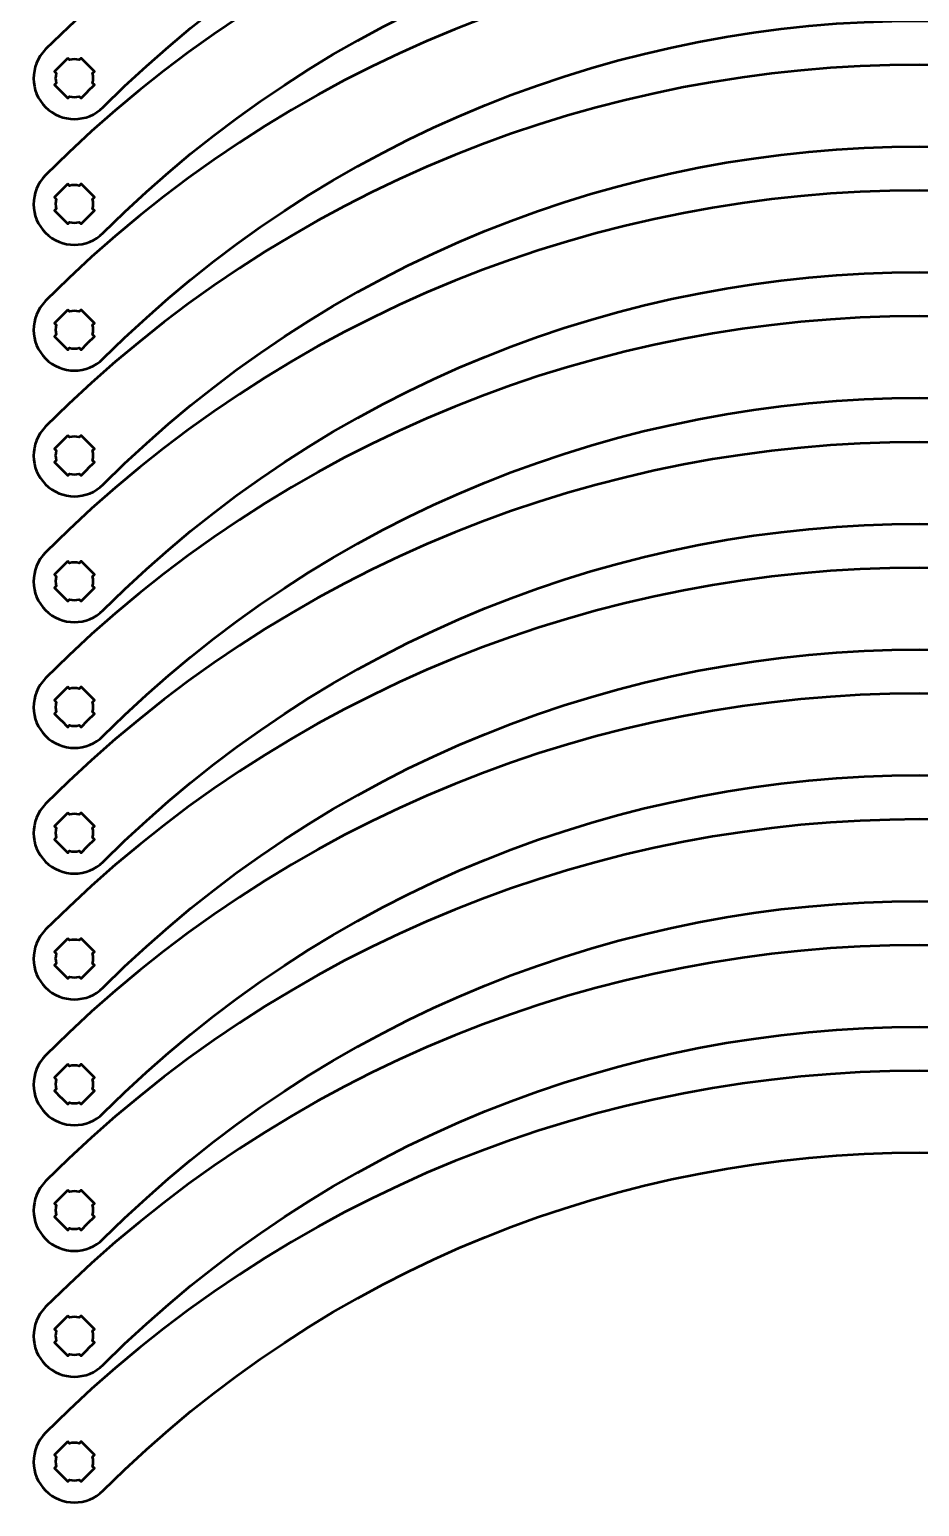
# Model space of a CAD drawing. Header units: centimetres. Extents: x -215 to 208, y -170 to 139.
# Drawn here: x -34.15 to -20, y 47.94 to 71.42 of the extents above; entities that cross this region are included whole.
import ezdxf

# ---------------------------------------------------------------- set-up
doc = ezdxf.new("R2010")
doc.units = ezdxf.units.CM
doc.header["$MEASUREMENT"] = 0
doc.layers.add('Layer 1', color=7, linetype='Continuous')

msp = doc.modelspace()

# ---------------------------------------------------------------- linework, layer by layer
at = {"layer": 'Layer 1', "color": 250, "lineweight": 53}
for points, knots in [([(-32.97543, 70.19039), (-33.22917, 69.93667), (-33.64082, 69.93667), (-33.89461, 70.19046), (-33.89461, 70.19046), (-34.14435, 70.4402), (-34.14833, 70.84278), (-33.89453, 71.10962), (-33.89453, 71.10962), (-26.22218, 78.78213), (-13.77787, 78.78213), (-6.10538, 71.10963), (-6.10538, 71.10963), (-5.85166, 70.85589), (-5.85166, 70.44424), (-6.10545, 70.19045), (-6.10545, 70.19045), (-6.35519, 69.94071), (-6.75778, 69.93672), (-7.02462, 70.19054), (-7.02462, 70.19054), (-14.18951, 77.35529), (-25.81054, 77.35529), (-32.97543, 70.19039)], [0, 0, 0, 0, 0.16666667, 0.16666667, 0.16666667, 0.16666667, 0.33333333, 0.33333333, 0.33333333, 0.33333333, 0.5, 0.5, 0.5, 0.5, 0.66666667, 0.66666667, 0.66666667, 0.66666667, 0.83333333, 0.83333333, 0.83333333, 0.83333333, 1, 1, 1, 1]), ([(-32.97543, 68.19039), (-33.22917, 67.93667), (-33.64082, 67.93667), (-33.89461, 68.19046), (-33.89461, 68.19046), (-34.14435, 68.4402), (-34.14833, 68.84278), (-33.89453, 69.10962), (-33.89453, 69.10962), (-26.22218, 76.78213), (-13.77787, 76.78213), (-6.10538, 69.10963), (-6.10538, 69.10963), (-5.85166, 68.85589), (-5.85166, 68.44424), (-6.10545, 68.19045), (-6.10545, 68.19045), (-6.35519, 67.94071), (-6.75778, 67.93672), (-7.02462, 68.19054), (-7.02462, 68.19054), (-14.18951, 75.35529), (-25.81054, 75.35529), (-32.97543, 68.19039)], [0, 0, 0, 0, 0.16666667, 0.16666667, 0.16666667, 0.16666667, 0.33333333, 0.33333333, 0.33333333, 0.33333333, 0.5, 0.5, 0.5, 0.5, 0.66666667, 0.66666667, 0.66666667, 0.66666667, 0.83333333, 0.83333333, 0.83333333, 0.83333333, 1, 1, 1, 1]), ([(-32.97543, 66.19039), (-33.22917, 65.93667), (-33.64082, 65.93667), (-33.89461, 66.19046), (-33.89461, 66.19046), (-34.14435, 66.4402), (-34.14833, 66.84278), (-33.89453, 67.10962), (-33.89453, 67.10962), (-26.22218, 74.78213), (-13.77787, 74.78213), (-6.10538, 67.10963), (-6.10538, 67.10963), (-5.85166, 66.85589), (-5.85166, 66.44424), (-6.10545, 66.19045), (-6.10545, 66.19045), (-6.35519, 65.94071), (-6.75778, 65.93672), (-7.02462, 66.19054), (-7.02462, 66.19054), (-14.18951, 73.35529), (-25.81054, 73.35529), (-32.97543, 66.19039)], [0, 0, 0, 0, 0.16666667, 0.16666667, 0.16666667, 0.16666667, 0.33333333, 0.33333333, 0.33333333, 0.33333333, 0.5, 0.5, 0.5, 0.5, 0.66666667, 0.66666667, 0.66666667, 0.66666667, 0.83333333, 0.83333333, 0.83333333, 0.83333333, 1, 1, 1, 1]), ([(-32.97543, 64.19039), (-33.22917, 63.93667), (-33.64082, 63.93667), (-33.89461, 64.19046), (-33.89461, 64.19046), (-34.14435, 64.4402), (-34.14833, 64.84278), (-33.89453, 65.10962), (-33.89453, 65.10962), (-26.22218, 72.78213), (-13.77787, 72.78213), (-6.10538, 65.10963), (-6.10538, 65.10963), (-5.85166, 64.85589), (-5.85166, 64.44424), (-6.10545, 64.19045), (-6.10545, 64.19045), (-6.35519, 63.94071), (-6.75778, 63.93672), (-7.02462, 64.19054), (-7.02462, 64.19054), (-14.18951, 71.35529), (-25.81054, 71.35529), (-32.97543, 64.19039)], [0, 0, 0, 0, 0.16666667, 0.16666667, 0.16666667, 0.16666667, 0.33333333, 0.33333333, 0.33333333, 0.33333333, 0.5, 0.5, 0.5, 0.5, 0.66666667, 0.66666667, 0.66666667, 0.66666667, 0.83333333, 0.83333333, 0.83333333, 0.83333333, 1, 1, 1, 1]), ([(-33.54111, 70.96827), (-33.54111, 70.96827), (-33.51269, 70.93984), (-33.51269, 70.93984), (-33.51269, 70.93984), (-33.46188, 70.95341), (-33.40822, 70.95339), (-33.35742, 70.93983), (-33.35742, 70.93983), (-33.35742, 70.93983), (-33.32898, 70.96827), (-33.32898, 70.96827), (-33.32898, 70.96827), (-33.32898, 70.96827), (-33.11685, 70.75613), (-33.11685, 70.75613), (-33.11685, 70.75613), (-33.11685, 70.75613), (-33.14527, 70.72772), (-33.14527, 70.72772), (-33.14527, 70.72772), (-33.13169, 70.6769), (-33.13166, 70.62321), (-33.14522, 70.57237), (-33.14522, 70.57237), (-33.14522, 70.57237), (-33.11685, 70.544), (-33.11685, 70.544), (-33.11685, 70.544), (-33.11685, 70.544), (-33.21968, 70.44117), (-33.21968, 70.44117), (-33.21968, 70.44117), (-33.21968, 70.44117), (-33.22292, 70.43784), (-33.22292, 70.43784), (-33.22292, 70.43784), (-33.22292, 70.43784), (-33.22625, 70.43461), (-33.22625, 70.43461), (-33.22625, 70.43461), (-33.22625, 70.43461), (-33.32898, 70.33187), (-33.32898, 70.33187), (-33.32898, 70.33187), (-33.32898, 70.33187), (-33.35731, 70.3602), (-33.35731, 70.3602), (-33.35731, 70.3602), (-33.40817, 70.34661), (-33.46192, 70.34661), (-33.51279, 70.3602), (-33.51279, 70.3602), (-33.51279, 70.3602), (-33.54111, 70.33187), (-33.54111, 70.33187), (-33.54111, 70.33187), (-33.54111, 70.33187), (-33.64243, 70.43318), (-33.64243, 70.43318), (-33.64243, 70.43318), (-33.64243, 70.43318), (-33.6472, 70.43784), (-33.6472, 70.43784), (-33.6472, 70.43784), (-33.6472, 70.43784), (-33.65187, 70.44262), (-33.65187, 70.44262), (-33.65187, 70.44262), (-33.65187, 70.44262), (-33.75325, 70.544), (-33.75325, 70.544), (-33.75325, 70.544), (-33.75325, 70.544), (-33.72489, 70.57236), (-33.72489, 70.57236), (-33.72489, 70.57236), (-33.73845, 70.6232), (-33.73845, 70.67692), (-33.72485, 70.72774), (-33.72485, 70.72774), (-33.72485, 70.72774), (-33.75325, 70.75613), (-33.75325, 70.75613), (-33.75325, 70.75613), (-33.75325, 70.75613), (-33.54111, 70.96827), (-33.54111, 70.96827)], [0, 0, 0, 0, 0.04545455, 0.04545455, 0.04545455, 0.04545455, 0.09090909, 0.09090909, 0.09090909, 0.09090909, 0.13636364, 0.13636364, 0.13636364, 0.13636364, 0.18181818, 0.18181818, 0.18181818, 0.18181818, 0.22727273, 0.22727273, 0.22727273, 0.22727273, 0.27272727, 0.27272727, 0.27272727, 0.27272727, 0.31818182, 0.31818182, 0.31818182, 0.31818182, 0.36363636, 0.36363636, 0.36363636, 0.36363636, 0.40909091, 0.40909091, 0.40909091, 0.40909091, 0.45454545, 0.45454545, 0.45454545, 0.45454545, 0.5, 0.5, 0.5, 0.5, 0.54545455, 0.54545455, 0.54545455, 0.54545455, 0.59090909, 0.59090909, 0.59090909, 0.59090909, 0.63636364, 0.63636364, 0.63636364, 0.63636364, 0.68181818, 0.68181818, 0.68181818, 0.68181818, 0.72727273, 0.72727273, 0.72727273, 0.72727273, 0.77272727, 0.77272727, 0.77272727, 0.77272727, 0.81818182, 0.81818182, 0.81818182, 0.81818182, 0.86363636, 0.86363636, 0.86363636, 0.86363636, 0.90909091, 0.90909091, 0.90909091, 0.90909091, 0.95454545, 0.95454545, 0.95454545, 0.95454545, 1, 1, 1, 1]), ([(-32.97543, 62.19039), (-33.22917, 61.93667), (-33.64082, 61.93667), (-33.89461, 62.19046), (-33.89461, 62.19046), (-34.14435, 62.4402), (-34.14833, 62.84278), (-33.89453, 63.10962), (-33.89453, 63.10962), (-26.22218, 70.78213), (-13.77787, 70.78213), (-6.10538, 63.10963), (-6.10538, 63.10963), (-5.85166, 62.85589), (-5.85166, 62.44424), (-6.10545, 62.19045), (-6.10545, 62.19045), (-6.35519, 61.94071), (-6.75778, 61.93672), (-7.02462, 62.19054), (-7.02462, 62.19054), (-14.18951, 69.35529), (-25.81054, 69.35529), (-32.97543, 62.19039)], [0, 0, 0, 0, 0.16666667, 0.16666667, 0.16666667, 0.16666667, 0.33333333, 0.33333333, 0.33333333, 0.33333333, 0.5, 0.5, 0.5, 0.5, 0.66666667, 0.66666667, 0.66666667, 0.66666667, 0.83333333, 0.83333333, 0.83333333, 0.83333333, 1, 1, 1, 1]), ([(-33.54111, 68.96827), (-33.54111, 68.96827), (-33.51269, 68.93984), (-33.51269, 68.93984), (-33.51269, 68.93984), (-33.46188, 68.95341), (-33.40822, 68.95339), (-33.35742, 68.93983), (-33.35742, 68.93983), (-33.35742, 68.93983), (-33.32898, 68.96827), (-33.32898, 68.96827), (-33.32898, 68.96827), (-33.32898, 68.96827), (-33.11685, 68.75613), (-33.11685, 68.75613), (-33.11685, 68.75613), (-33.11685, 68.75613), (-33.14527, 68.72772), (-33.14527, 68.72772), (-33.14527, 68.72772), (-33.13169, 68.6769), (-33.13166, 68.62321), (-33.14522, 68.57237), (-33.14522, 68.57237), (-33.14522, 68.57237), (-33.11685, 68.544), (-33.11685, 68.544), (-33.11685, 68.544), (-33.11685, 68.544), (-33.21968, 68.44117), (-33.21968, 68.44117), (-33.21968, 68.44117), (-33.21968, 68.44117), (-33.22292, 68.43784), (-33.22292, 68.43784), (-33.22292, 68.43784), (-33.22292, 68.43784), (-33.22625, 68.43461), (-33.22625, 68.43461), (-33.22625, 68.43461), (-33.22625, 68.43461), (-33.32898, 68.33187), (-33.32898, 68.33187), (-33.32898, 68.33187), (-33.32898, 68.33187), (-33.35731, 68.3602), (-33.35731, 68.3602), (-33.35731, 68.3602), (-33.40817, 68.34661), (-33.46192, 68.34661), (-33.51279, 68.3602), (-33.51279, 68.3602), (-33.51279, 68.3602), (-33.54111, 68.33187), (-33.54111, 68.33187), (-33.54111, 68.33187), (-33.54111, 68.33187), (-33.64243, 68.43318), (-33.64243, 68.43318), (-33.64243, 68.43318), (-33.64243, 68.43318), (-33.6472, 68.43784), (-33.6472, 68.43784), (-33.6472, 68.43784), (-33.6472, 68.43784), (-33.65187, 68.44262), (-33.65187, 68.44262), (-33.65187, 68.44262), (-33.65187, 68.44262), (-33.75325, 68.544), (-33.75325, 68.544), (-33.75325, 68.544), (-33.75325, 68.544), (-33.72489, 68.57236), (-33.72489, 68.57236), (-33.72489, 68.57236), (-33.73845, 68.6232), (-33.73845, 68.67692), (-33.72485, 68.72774), (-33.72485, 68.72774), (-33.72485, 68.72774), (-33.75325, 68.75613), (-33.75325, 68.75613), (-33.75325, 68.75613), (-33.75325, 68.75613), (-33.54111, 68.96827), (-33.54111, 68.96827)], [0, 0, 0, 0, 0.04545455, 0.04545455, 0.04545455, 0.04545455, 0.09090909, 0.09090909, 0.09090909, 0.09090909, 0.13636364, 0.13636364, 0.13636364, 0.13636364, 0.18181818, 0.18181818, 0.18181818, 0.18181818, 0.22727273, 0.22727273, 0.22727273, 0.22727273, 0.27272727, 0.27272727, 0.27272727, 0.27272727, 0.31818182, 0.31818182, 0.31818182, 0.31818182, 0.36363636, 0.36363636, 0.36363636, 0.36363636, 0.40909091, 0.40909091, 0.40909091, 0.40909091, 0.45454545, 0.45454545, 0.45454545, 0.45454545, 0.5, 0.5, 0.5, 0.5, 0.54545455, 0.54545455, 0.54545455, 0.54545455, 0.59090909, 0.59090909, 0.59090909, 0.59090909, 0.63636364, 0.63636364, 0.63636364, 0.63636364, 0.68181818, 0.68181818, 0.68181818, 0.68181818, 0.72727273, 0.72727273, 0.72727273, 0.72727273, 0.77272727, 0.77272727, 0.77272727, 0.77272727, 0.81818182, 0.81818182, 0.81818182, 0.81818182, 0.86363636, 0.86363636, 0.86363636, 0.86363636, 0.90909091, 0.90909091, 0.90909091, 0.90909091, 0.95454545, 0.95454545, 0.95454545, 0.95454545, 1, 1, 1, 1]), ([(-32.97543, 60.19039), (-33.22917, 59.93667), (-33.64082, 59.93667), (-33.89461, 60.19046), (-33.89461, 60.19046), (-34.14435, 60.4402), (-34.14833, 60.84278), (-33.89453, 61.10962), (-33.89453, 61.10962), (-26.22218, 68.78213), (-13.77787, 68.78213), (-6.10538, 61.10963), (-6.10538, 61.10963), (-5.85166, 60.85589), (-5.85166, 60.44424), (-6.10545, 60.19045), (-6.10545, 60.19045), (-6.35519, 59.94071), (-6.75778, 59.93672), (-7.02462, 60.19054), (-7.02462, 60.19054), (-14.18951, 67.35529), (-25.81054, 67.35529), (-32.97543, 60.19039)], [0, 0, 0, 0, 0.16666667, 0.16666667, 0.16666667, 0.16666667, 0.33333333, 0.33333333, 0.33333333, 0.33333333, 0.5, 0.5, 0.5, 0.5, 0.66666667, 0.66666667, 0.66666667, 0.66666667, 0.83333333, 0.83333333, 0.83333333, 0.83333333, 1, 1, 1, 1]), ([(-33.54111, 66.96827), (-33.54111, 66.96827), (-33.51269, 66.93984), (-33.51269, 66.93984), (-33.51269, 66.93984), (-33.46188, 66.95341), (-33.40822, 66.95339), (-33.35742, 66.93983), (-33.35742, 66.93983), (-33.35742, 66.93983), (-33.32898, 66.96827), (-33.32898, 66.96827), (-33.32898, 66.96827), (-33.32898, 66.96827), (-33.11685, 66.75613), (-33.11685, 66.75613), (-33.11685, 66.75613), (-33.11685, 66.75613), (-33.14527, 66.72772), (-33.14527, 66.72772), (-33.14527, 66.72772), (-33.13169, 66.6769), (-33.13166, 66.62321), (-33.14522, 66.57237), (-33.14522, 66.57237), (-33.14522, 66.57237), (-33.11685, 66.544), (-33.11685, 66.544), (-33.11685, 66.544), (-33.11685, 66.544), (-33.21968, 66.44117), (-33.21968, 66.44117), (-33.21968, 66.44117), (-33.21968, 66.44117), (-33.22292, 66.43784), (-33.22292, 66.43784), (-33.22292, 66.43784), (-33.22292, 66.43784), (-33.22625, 66.43461), (-33.22625, 66.43461), (-33.22625, 66.43461), (-33.22625, 66.43461), (-33.32898, 66.33187), (-33.32898, 66.33187), (-33.32898, 66.33187), (-33.32898, 66.33187), (-33.35731, 66.3602), (-33.35731, 66.3602), (-33.35731, 66.3602), (-33.40817, 66.34661), (-33.46192, 66.34661), (-33.51279, 66.3602), (-33.51279, 66.3602), (-33.51279, 66.3602), (-33.54111, 66.33187), (-33.54111, 66.33187), (-33.54111, 66.33187), (-33.54111, 66.33187), (-33.64243, 66.43318), (-33.64243, 66.43318), (-33.64243, 66.43318), (-33.64243, 66.43318), (-33.6472, 66.43784), (-33.6472, 66.43784), (-33.6472, 66.43784), (-33.6472, 66.43784), (-33.65187, 66.44262), (-33.65187, 66.44262), (-33.65187, 66.44262), (-33.65187, 66.44262), (-33.75325, 66.544), (-33.75325, 66.544), (-33.75325, 66.544), (-33.75325, 66.544), (-33.72489, 66.57236), (-33.72489, 66.57236), (-33.72489, 66.57236), (-33.73845, 66.6232), (-33.73845, 66.67692), (-33.72485, 66.72774), (-33.72485, 66.72774), (-33.72485, 66.72774), (-33.75325, 66.75613), (-33.75325, 66.75613), (-33.75325, 66.75613), (-33.75325, 66.75613), (-33.54111, 66.96827), (-33.54111, 66.96827)], [0, 0, 0, 0, 0.04545455, 0.04545455, 0.04545455, 0.04545455, 0.09090909, 0.09090909, 0.09090909, 0.09090909, 0.13636364, 0.13636364, 0.13636364, 0.13636364, 0.18181818, 0.18181818, 0.18181818, 0.18181818, 0.22727273, 0.22727273, 0.22727273, 0.22727273, 0.27272727, 0.27272727, 0.27272727, 0.27272727, 0.31818182, 0.31818182, 0.31818182, 0.31818182, 0.36363636, 0.36363636, 0.36363636, 0.36363636, 0.40909091, 0.40909091, 0.40909091, 0.40909091, 0.45454545, 0.45454545, 0.45454545, 0.45454545, 0.5, 0.5, 0.5, 0.5, 0.54545455, 0.54545455, 0.54545455, 0.54545455, 0.59090909, 0.59090909, 0.59090909, 0.59090909, 0.63636364, 0.63636364, 0.63636364, 0.63636364, 0.68181818, 0.68181818, 0.68181818, 0.68181818, 0.72727273, 0.72727273, 0.72727273, 0.72727273, 0.77272727, 0.77272727, 0.77272727, 0.77272727, 0.81818182, 0.81818182, 0.81818182, 0.81818182, 0.86363636, 0.86363636, 0.86363636, 0.86363636, 0.90909091, 0.90909091, 0.90909091, 0.90909091, 0.95454545, 0.95454545, 0.95454545, 0.95454545, 1, 1, 1, 1]), ([(-32.97543, 58.19039), (-33.22917, 57.93667), (-33.64082, 57.93667), (-33.89461, 58.19046), (-33.89461, 58.19046), (-34.14435, 58.4402), (-34.14833, 58.84278), (-33.89453, 59.10962), (-33.89453, 59.10962), (-26.22218, 66.78213), (-13.77787, 66.78213), (-6.10538, 59.10963), (-6.10538, 59.10963), (-5.85166, 58.85589), (-5.85166, 58.44424), (-6.10545, 58.19045), (-6.10545, 58.19045), (-6.35519, 57.94071), (-6.75778, 57.93672), (-7.02462, 58.19054), (-7.02462, 58.19054), (-14.18951, 65.35529), (-25.81054, 65.35529), (-32.97543, 58.19039)], [0, 0, 0, 0, 0.16666667, 0.16666667, 0.16666667, 0.16666667, 0.33333333, 0.33333333, 0.33333333, 0.33333333, 0.5, 0.5, 0.5, 0.5, 0.66666667, 0.66666667, 0.66666667, 0.66666667, 0.83333333, 0.83333333, 0.83333333, 0.83333333, 1, 1, 1, 1]), ([(-33.54111, 64.96827), (-33.54111, 64.96827), (-33.51269, 64.93984), (-33.51269, 64.93984), (-33.51269, 64.93984), (-33.46188, 64.95341), (-33.40822, 64.95339), (-33.35742, 64.93983), (-33.35742, 64.93983), (-33.35742, 64.93983), (-33.32898, 64.96827), (-33.32898, 64.96827), (-33.32898, 64.96827), (-33.32898, 64.96827), (-33.11685, 64.75613), (-33.11685, 64.75613), (-33.11685, 64.75613), (-33.11685, 64.75613), (-33.14527, 64.72772), (-33.14527, 64.72772), (-33.14527, 64.72772), (-33.13169, 64.6769), (-33.13166, 64.62321), (-33.14522, 64.57237), (-33.14522, 64.57237), (-33.14522, 64.57237), (-33.11685, 64.544), (-33.11685, 64.544), (-33.11685, 64.544), (-33.11685, 64.544), (-33.21968, 64.44117), (-33.21968, 64.44117), (-33.21968, 64.44117), (-33.21968, 64.44117), (-33.22292, 64.43784), (-33.22292, 64.43784), (-33.22292, 64.43784), (-33.22292, 64.43784), (-33.22625, 64.43461), (-33.22625, 64.43461), (-33.22625, 64.43461), (-33.22625, 64.43461), (-33.32898, 64.33187), (-33.32898, 64.33187), (-33.32898, 64.33187), (-33.32898, 64.33187), (-33.35731, 64.3602), (-33.35731, 64.3602), (-33.35731, 64.3602), (-33.40817, 64.34661), (-33.46192, 64.34661), (-33.51279, 64.3602), (-33.51279, 64.3602), (-33.51279, 64.3602), (-33.54111, 64.33187), (-33.54111, 64.33187), (-33.54111, 64.33187), (-33.54111, 64.33187), (-33.64243, 64.43318), (-33.64243, 64.43318), (-33.64243, 64.43318), (-33.64243, 64.43318), (-33.6472, 64.43784), (-33.6472, 64.43784), (-33.6472, 64.43784), (-33.6472, 64.43784), (-33.65187, 64.44262), (-33.65187, 64.44262), (-33.65187, 64.44262), (-33.65187, 64.44262), (-33.75325, 64.544), (-33.75325, 64.544), (-33.75325, 64.544), (-33.75325, 64.544), (-33.72489, 64.57236), (-33.72489, 64.57236), (-33.72489, 64.57236), (-33.73845, 64.6232), (-33.73845, 64.67692), (-33.72485, 64.72774), (-33.72485, 64.72774), (-33.72485, 64.72774), (-33.75325, 64.75613), (-33.75325, 64.75613), (-33.75325, 64.75613), (-33.75325, 64.75613), (-33.54111, 64.96827), (-33.54111, 64.96827)], [0, 0, 0, 0, 0.04545455, 0.04545455, 0.04545455, 0.04545455, 0.09090909, 0.09090909, 0.09090909, 0.09090909, 0.13636364, 0.13636364, 0.13636364, 0.13636364, 0.18181818, 0.18181818, 0.18181818, 0.18181818, 0.22727273, 0.22727273, 0.22727273, 0.22727273, 0.27272727, 0.27272727, 0.27272727, 0.27272727, 0.31818182, 0.31818182, 0.31818182, 0.31818182, 0.36363636, 0.36363636, 0.36363636, 0.36363636, 0.40909091, 0.40909091, 0.40909091, 0.40909091, 0.45454545, 0.45454545, 0.45454545, 0.45454545, 0.5, 0.5, 0.5, 0.5, 0.54545455, 0.54545455, 0.54545455, 0.54545455, 0.59090909, 0.59090909, 0.59090909, 0.59090909, 0.63636364, 0.63636364, 0.63636364, 0.63636364, 0.68181818, 0.68181818, 0.68181818, 0.68181818, 0.72727273, 0.72727273, 0.72727273, 0.72727273, 0.77272727, 0.77272727, 0.77272727, 0.77272727, 0.81818182, 0.81818182, 0.81818182, 0.81818182, 0.86363636, 0.86363636, 0.86363636, 0.86363636, 0.90909091, 0.90909091, 0.90909091, 0.90909091, 0.95454545, 0.95454545, 0.95454545, 0.95454545, 1, 1, 1, 1]), ([(-32.97543, 56.19039), (-33.22917, 55.93667), (-33.64082, 55.93667), (-33.89461, 56.19046), (-33.89461, 56.19046), (-34.14435, 56.4402), (-34.14833, 56.84278), (-33.89453, 57.10962), (-33.89453, 57.10962), (-26.22218, 64.78213), (-13.77787, 64.78213), (-6.10538, 57.10963), (-6.10538, 57.10963), (-5.85166, 56.85589), (-5.85166, 56.44424), (-6.10545, 56.19045), (-6.10545, 56.19045), (-6.35519, 55.94071), (-6.75778, 55.93672), (-7.02462, 56.19054), (-7.02462, 56.19054), (-14.18951, 63.35529), (-25.81054, 63.35529), (-32.97543, 56.19039)], [0, 0, 0, 0, 0.16666667, 0.16666667, 0.16666667, 0.16666667, 0.33333333, 0.33333333, 0.33333333, 0.33333333, 0.5, 0.5, 0.5, 0.5, 0.66666667, 0.66666667, 0.66666667, 0.66666667, 0.83333333, 0.83333333, 0.83333333, 0.83333333, 1, 1, 1, 1]), ([(-33.54111, 62.96827), (-33.54111, 62.96827), (-33.51269, 62.93984), (-33.51269, 62.93984), (-33.51269, 62.93984), (-33.46188, 62.95341), (-33.40822, 62.95339), (-33.35742, 62.93983), (-33.35742, 62.93983), (-33.35742, 62.93983), (-33.32898, 62.96827), (-33.32898, 62.96827), (-33.32898, 62.96827), (-33.32898, 62.96827), (-33.11685, 62.75613), (-33.11685, 62.75613), (-33.11685, 62.75613), (-33.11685, 62.75613), (-33.14527, 62.72772), (-33.14527, 62.72772), (-33.14527, 62.72772), (-33.13169, 62.6769), (-33.13166, 62.62321), (-33.14522, 62.57237), (-33.14522, 62.57237), (-33.14522, 62.57237), (-33.11685, 62.544), (-33.11685, 62.544), (-33.11685, 62.544), (-33.11685, 62.544), (-33.21968, 62.44117), (-33.21968, 62.44117), (-33.21968, 62.44117), (-33.21968, 62.44117), (-33.22292, 62.43784), (-33.22292, 62.43784), (-33.22292, 62.43784), (-33.22292, 62.43784), (-33.22625, 62.43461), (-33.22625, 62.43461), (-33.22625, 62.43461), (-33.22625, 62.43461), (-33.32898, 62.33187), (-33.32898, 62.33187), (-33.32898, 62.33187), (-33.32898, 62.33187), (-33.35731, 62.3602), (-33.35731, 62.3602), (-33.35731, 62.3602), (-33.40817, 62.34661), (-33.46192, 62.34661), (-33.51279, 62.3602), (-33.51279, 62.3602), (-33.51279, 62.3602), (-33.54111, 62.33187), (-33.54111, 62.33187), (-33.54111, 62.33187), (-33.54111, 62.33187), (-33.64243, 62.43318), (-33.64243, 62.43318), (-33.64243, 62.43318), (-33.64243, 62.43318), (-33.6472, 62.43784), (-33.6472, 62.43784), (-33.6472, 62.43784), (-33.6472, 62.43784), (-33.65187, 62.44262), (-33.65187, 62.44262), (-33.65187, 62.44262), (-33.65187, 62.44262), (-33.75325, 62.544), (-33.75325, 62.544), (-33.75325, 62.544), (-33.75325, 62.544), (-33.72489, 62.57236), (-33.72489, 62.57236), (-33.72489, 62.57236), (-33.73845, 62.6232), (-33.73845, 62.67692), (-33.72485, 62.72774), (-33.72485, 62.72774), (-33.72485, 62.72774), (-33.75325, 62.75613), (-33.75325, 62.75613), (-33.75325, 62.75613), (-33.75325, 62.75613), (-33.54111, 62.96827), (-33.54111, 62.96827)], [0, 0, 0, 0, 0.04545455, 0.04545455, 0.04545455, 0.04545455, 0.09090909, 0.09090909, 0.09090909, 0.09090909, 0.13636364, 0.13636364, 0.13636364, 0.13636364, 0.18181818, 0.18181818, 0.18181818, 0.18181818, 0.22727273, 0.22727273, 0.22727273, 0.22727273, 0.27272727, 0.27272727, 0.27272727, 0.27272727, 0.31818182, 0.31818182, 0.31818182, 0.31818182, 0.36363636, 0.36363636, 0.36363636, 0.36363636, 0.40909091, 0.40909091, 0.40909091, 0.40909091, 0.45454545, 0.45454545, 0.45454545, 0.45454545, 0.5, 0.5, 0.5, 0.5, 0.54545455, 0.54545455, 0.54545455, 0.54545455, 0.59090909, 0.59090909, 0.59090909, 0.59090909, 0.63636364, 0.63636364, 0.63636364, 0.63636364, 0.68181818, 0.68181818, 0.68181818, 0.68181818, 0.72727273, 0.72727273, 0.72727273, 0.72727273, 0.77272727, 0.77272727, 0.77272727, 0.77272727, 0.81818182, 0.81818182, 0.81818182, 0.81818182, 0.86363636, 0.86363636, 0.86363636, 0.86363636, 0.90909091, 0.90909091, 0.90909091, 0.90909091, 0.95454545, 0.95454545, 0.95454545, 0.95454545, 1, 1, 1, 1]), ([(-32.97543, 54.19039), (-33.22917, 53.93667), (-33.64082, 53.93667), (-33.89461, 54.19046), (-33.89461, 54.19046), (-34.14435, 54.4402), (-34.14833, 54.84278), (-33.89453, 55.10962), (-33.89453, 55.10962), (-26.22218, 62.78213), (-13.77787, 62.78213), (-6.10538, 55.10963), (-6.10538, 55.10963), (-5.85166, 54.85589), (-5.85166, 54.44424), (-6.10545, 54.19045), (-6.10545, 54.19045), (-6.35519, 53.94071), (-6.75778, 53.93672), (-7.02462, 54.19054), (-7.02462, 54.19054), (-14.18951, 61.35529), (-25.81054, 61.35529), (-32.97543, 54.19039)], [0, 0, 0, 0, 0.16666667, 0.16666667, 0.16666667, 0.16666667, 0.33333333, 0.33333333, 0.33333333, 0.33333333, 0.5, 0.5, 0.5, 0.5, 0.66666667, 0.66666667, 0.66666667, 0.66666667, 0.83333333, 0.83333333, 0.83333333, 0.83333333, 1, 1, 1, 1]), ([(-33.54111, 60.96827), (-33.54111, 60.96827), (-33.51269, 60.93984), (-33.51269, 60.93984), (-33.51269, 60.93984), (-33.46188, 60.95341), (-33.40822, 60.95339), (-33.35742, 60.93983), (-33.35742, 60.93983), (-33.35742, 60.93983), (-33.32898, 60.96827), (-33.32898, 60.96827), (-33.32898, 60.96827), (-33.32898, 60.96827), (-33.11685, 60.75613), (-33.11685, 60.75613), (-33.11685, 60.75613), (-33.11685, 60.75613), (-33.14527, 60.72772), (-33.14527, 60.72772), (-33.14527, 60.72772), (-33.13169, 60.6769), (-33.13166, 60.62321), (-33.14522, 60.57237), (-33.14522, 60.57237), (-33.14522, 60.57237), (-33.11685, 60.544), (-33.11685, 60.544), (-33.11685, 60.544), (-33.11685, 60.544), (-33.21968, 60.44117), (-33.21968, 60.44117), (-33.21968, 60.44117), (-33.21968, 60.44117), (-33.22292, 60.43784), (-33.22292, 60.43784), (-33.22292, 60.43784), (-33.22292, 60.43784), (-33.22625, 60.43461), (-33.22625, 60.43461), (-33.22625, 60.43461), (-33.22625, 60.43461), (-33.32898, 60.33187), (-33.32898, 60.33187), (-33.32898, 60.33187), (-33.32898, 60.33187), (-33.35731, 60.3602), (-33.35731, 60.3602), (-33.35731, 60.3602), (-33.40817, 60.34661), (-33.46192, 60.34661), (-33.51279, 60.3602), (-33.51279, 60.3602), (-33.51279, 60.3602), (-33.54111, 60.33187), (-33.54111, 60.33187), (-33.54111, 60.33187), (-33.54111, 60.33187), (-33.64243, 60.43318), (-33.64243, 60.43318), (-33.64243, 60.43318), (-33.64243, 60.43318), (-33.6472, 60.43784), (-33.6472, 60.43784), (-33.6472, 60.43784), (-33.6472, 60.43784), (-33.65187, 60.44262), (-33.65187, 60.44262), (-33.65187, 60.44262), (-33.65187, 60.44262), (-33.75325, 60.544), (-33.75325, 60.544), (-33.75325, 60.544), (-33.75325, 60.544), (-33.72489, 60.57236), (-33.72489, 60.57236), (-33.72489, 60.57236), (-33.73845, 60.6232), (-33.73845, 60.67692), (-33.72485, 60.72774), (-33.72485, 60.72774), (-33.72485, 60.72774), (-33.75325, 60.75613), (-33.75325, 60.75613), (-33.75325, 60.75613), (-33.75325, 60.75613), (-33.54111, 60.96827), (-33.54111, 60.96827)], [0, 0, 0, 0, 0.04545455, 0.04545455, 0.04545455, 0.04545455, 0.09090909, 0.09090909, 0.09090909, 0.09090909, 0.13636364, 0.13636364, 0.13636364, 0.13636364, 0.18181818, 0.18181818, 0.18181818, 0.18181818, 0.22727273, 0.22727273, 0.22727273, 0.22727273, 0.27272727, 0.27272727, 0.27272727, 0.27272727, 0.31818182, 0.31818182, 0.31818182, 0.31818182, 0.36363636, 0.36363636, 0.36363636, 0.36363636, 0.40909091, 0.40909091, 0.40909091, 0.40909091, 0.45454545, 0.45454545, 0.45454545, 0.45454545, 0.5, 0.5, 0.5, 0.5, 0.54545455, 0.54545455, 0.54545455, 0.54545455, 0.59090909, 0.59090909, 0.59090909, 0.59090909, 0.63636364, 0.63636364, 0.63636364, 0.63636364, 0.68181818, 0.68181818, 0.68181818, 0.68181818, 0.72727273, 0.72727273, 0.72727273, 0.72727273, 0.77272727, 0.77272727, 0.77272727, 0.77272727, 0.81818182, 0.81818182, 0.81818182, 0.81818182, 0.86363636, 0.86363636, 0.86363636, 0.86363636, 0.90909091, 0.90909091, 0.90909091, 0.90909091, 0.95454545, 0.95454545, 0.95454545, 0.95454545, 1, 1, 1, 1]), ([(-32.97543, 52.19039), (-33.22917, 51.93667), (-33.64082, 51.93667), (-33.89461, 52.19046), (-33.89461, 52.19046), (-34.14435, 52.4402), (-34.14833, 52.84278), (-33.89453, 53.10962), (-33.89453, 53.10962), (-26.22218, 60.78213), (-13.77787, 60.78213), (-6.10538, 53.10963), (-6.10538, 53.10963), (-5.85166, 52.85589), (-5.85166, 52.44424), (-6.10545, 52.19045), (-6.10545, 52.19045), (-6.35519, 51.94071), (-6.75778, 51.93672), (-7.02462, 52.19054), (-7.02462, 52.19054), (-14.18951, 59.35529), (-25.81054, 59.35529), (-32.97543, 52.19039)], [0, 0, 0, 0, 0.16666667, 0.16666667, 0.16666667, 0.16666667, 0.33333333, 0.33333333, 0.33333333, 0.33333333, 0.5, 0.5, 0.5, 0.5, 0.66666667, 0.66666667, 0.66666667, 0.66666667, 0.83333333, 0.83333333, 0.83333333, 0.83333333, 1, 1, 1, 1]), ([(-33.54111, 58.96827), (-33.54111, 58.96827), (-33.51269, 58.93984), (-33.51269, 58.93984), (-33.51269, 58.93984), (-33.46188, 58.95341), (-33.40822, 58.95339), (-33.35742, 58.93983), (-33.35742, 58.93983), (-33.35742, 58.93983), (-33.32898, 58.96827), (-33.32898, 58.96827), (-33.32898, 58.96827), (-33.32898, 58.96827), (-33.11685, 58.75613), (-33.11685, 58.75613), (-33.11685, 58.75613), (-33.11685, 58.75613), (-33.14527, 58.72772), (-33.14527, 58.72772), (-33.14527, 58.72772), (-33.13169, 58.6769), (-33.13166, 58.62321), (-33.14522, 58.57237), (-33.14522, 58.57237), (-33.14522, 58.57237), (-33.11685, 58.544), (-33.11685, 58.544), (-33.11685, 58.544), (-33.11685, 58.544), (-33.21968, 58.44117), (-33.21968, 58.44117), (-33.21968, 58.44117), (-33.21968, 58.44117), (-33.22292, 58.43784), (-33.22292, 58.43784), (-33.22292, 58.43784), (-33.22292, 58.43784), (-33.22625, 58.43461), (-33.22625, 58.43461), (-33.22625, 58.43461), (-33.22625, 58.43461), (-33.32898, 58.33187), (-33.32898, 58.33187), (-33.32898, 58.33187), (-33.32898, 58.33187), (-33.35731, 58.3602), (-33.35731, 58.3602), (-33.35731, 58.3602), (-33.40817, 58.34661), (-33.46192, 58.34661), (-33.51279, 58.3602), (-33.51279, 58.3602), (-33.51279, 58.3602), (-33.54111, 58.33187), (-33.54111, 58.33187), (-33.54111, 58.33187), (-33.54111, 58.33187), (-33.64243, 58.43318), (-33.64243, 58.43318), (-33.64243, 58.43318), (-33.64243, 58.43318), (-33.6472, 58.43784), (-33.6472, 58.43784), (-33.6472, 58.43784), (-33.6472, 58.43784), (-33.65187, 58.44262), (-33.65187, 58.44262), (-33.65187, 58.44262), (-33.65187, 58.44262), (-33.75325, 58.544), (-33.75325, 58.544), (-33.75325, 58.544), (-33.75325, 58.544), (-33.72489, 58.57236), (-33.72489, 58.57236), (-33.72489, 58.57236), (-33.73845, 58.6232), (-33.73845, 58.67692), (-33.72485, 58.72774), (-33.72485, 58.72774), (-33.72485, 58.72774), (-33.75325, 58.75613), (-33.75325, 58.75613), (-33.75325, 58.75613), (-33.75325, 58.75613), (-33.54111, 58.96827), (-33.54111, 58.96827)], [0, 0, 0, 0, 0.04545455, 0.04545455, 0.04545455, 0.04545455, 0.09090909, 0.09090909, 0.09090909, 0.09090909, 0.13636364, 0.13636364, 0.13636364, 0.13636364, 0.18181818, 0.18181818, 0.18181818, 0.18181818, 0.22727273, 0.22727273, 0.22727273, 0.22727273, 0.27272727, 0.27272727, 0.27272727, 0.27272727, 0.31818182, 0.31818182, 0.31818182, 0.31818182, 0.36363636, 0.36363636, 0.36363636, 0.36363636, 0.40909091, 0.40909091, 0.40909091, 0.40909091, 0.45454545, 0.45454545, 0.45454545, 0.45454545, 0.5, 0.5, 0.5, 0.5, 0.54545455, 0.54545455, 0.54545455, 0.54545455, 0.59090909, 0.59090909, 0.59090909, 0.59090909, 0.63636364, 0.63636364, 0.63636364, 0.63636364, 0.68181818, 0.68181818, 0.68181818, 0.68181818, 0.72727273, 0.72727273, 0.72727273, 0.72727273, 0.77272727, 0.77272727, 0.77272727, 0.77272727, 0.81818182, 0.81818182, 0.81818182, 0.81818182, 0.86363636, 0.86363636, 0.86363636, 0.86363636, 0.90909091, 0.90909091, 0.90909091, 0.90909091, 0.95454545, 0.95454545, 0.95454545, 0.95454545, 1, 1, 1, 1]), ([(-32.97543, 50.19039), (-33.22917, 49.93667), (-33.64082, 49.93667), (-33.89461, 50.19046), (-33.89461, 50.19046), (-34.14435, 50.4402), (-34.14833, 50.84278), (-33.89453, 51.10962), (-33.89453, 51.10962), (-26.22218, 58.78213), (-13.77787, 58.78213), (-6.10538, 51.10963), (-6.10538, 51.10963), (-5.85166, 50.85589), (-5.85166, 50.44424), (-6.10545, 50.19045), (-6.10545, 50.19045), (-6.35519, 49.94071), (-6.75778, 49.93672), (-7.02462, 50.19054), (-7.02462, 50.19054), (-14.18951, 57.35529), (-25.81054, 57.35529), (-32.97543, 50.19039)], [0, 0, 0, 0, 0.16666667, 0.16666667, 0.16666667, 0.16666667, 0.33333333, 0.33333333, 0.33333333, 0.33333333, 0.5, 0.5, 0.5, 0.5, 0.66666667, 0.66666667, 0.66666667, 0.66666667, 0.83333333, 0.83333333, 0.83333333, 0.83333333, 1, 1, 1, 1]), ([(-33.54111, 56.96827), (-33.54111, 56.96827), (-33.51269, 56.93984), (-33.51269, 56.93984), (-33.51269, 56.93984), (-33.46188, 56.95341), (-33.40822, 56.95339), (-33.35742, 56.93983), (-33.35742, 56.93983), (-33.35742, 56.93983), (-33.32898, 56.96827), (-33.32898, 56.96827), (-33.32898, 56.96827), (-33.32898, 56.96827), (-33.11685, 56.75613), (-33.11685, 56.75613), (-33.11685, 56.75613), (-33.11685, 56.75613), (-33.14527, 56.72772), (-33.14527, 56.72772), (-33.14527, 56.72772), (-33.13169, 56.6769), (-33.13166, 56.62321), (-33.14522, 56.57237), (-33.14522, 56.57237), (-33.14522, 56.57237), (-33.11685, 56.544), (-33.11685, 56.544), (-33.11685, 56.544), (-33.11685, 56.544), (-33.21968, 56.44117), (-33.21968, 56.44117), (-33.21968, 56.44117), (-33.21968, 56.44117), (-33.22292, 56.43784), (-33.22292, 56.43784), (-33.22292, 56.43784), (-33.22292, 56.43784), (-33.22625, 56.43461), (-33.22625, 56.43461), (-33.22625, 56.43461), (-33.22625, 56.43461), (-33.32898, 56.33187), (-33.32898, 56.33187), (-33.32898, 56.33187), (-33.32898, 56.33187), (-33.35731, 56.3602), (-33.35731, 56.3602), (-33.35731, 56.3602), (-33.40817, 56.34661), (-33.46192, 56.34661), (-33.51279, 56.3602), (-33.51279, 56.3602), (-33.51279, 56.3602), (-33.54111, 56.33187), (-33.54111, 56.33187), (-33.54111, 56.33187), (-33.54111, 56.33187), (-33.64243, 56.43318), (-33.64243, 56.43318), (-33.64243, 56.43318), (-33.64243, 56.43318), (-33.6472, 56.43784), (-33.6472, 56.43784), (-33.6472, 56.43784), (-33.6472, 56.43784), (-33.65187, 56.44262), (-33.65187, 56.44262), (-33.65187, 56.44262), (-33.65187, 56.44262), (-33.75325, 56.544), (-33.75325, 56.544), (-33.75325, 56.544), (-33.75325, 56.544), (-33.72489, 56.57236), (-33.72489, 56.57236), (-33.72489, 56.57236), (-33.73845, 56.6232), (-33.73845, 56.67692), (-33.72485, 56.72774), (-33.72485, 56.72774), (-33.72485, 56.72774), (-33.75325, 56.75613), (-33.75325, 56.75613), (-33.75325, 56.75613), (-33.75325, 56.75613), (-33.54111, 56.96827), (-33.54111, 56.96827)], [0, 0, 0, 0, 0.04545455, 0.04545455, 0.04545455, 0.04545455, 0.09090909, 0.09090909, 0.09090909, 0.09090909, 0.13636364, 0.13636364, 0.13636364, 0.13636364, 0.18181818, 0.18181818, 0.18181818, 0.18181818, 0.22727273, 0.22727273, 0.22727273, 0.22727273, 0.27272727, 0.27272727, 0.27272727, 0.27272727, 0.31818182, 0.31818182, 0.31818182, 0.31818182, 0.36363636, 0.36363636, 0.36363636, 0.36363636, 0.40909091, 0.40909091, 0.40909091, 0.40909091, 0.45454545, 0.45454545, 0.45454545, 0.45454545, 0.5, 0.5, 0.5, 0.5, 0.54545455, 0.54545455, 0.54545455, 0.54545455, 0.59090909, 0.59090909, 0.59090909, 0.59090909, 0.63636364, 0.63636364, 0.63636364, 0.63636364, 0.68181818, 0.68181818, 0.68181818, 0.68181818, 0.72727273, 0.72727273, 0.72727273, 0.72727273, 0.77272727, 0.77272727, 0.77272727, 0.77272727, 0.81818182, 0.81818182, 0.81818182, 0.81818182, 0.86363636, 0.86363636, 0.86363636, 0.86363636, 0.90909091, 0.90909091, 0.90909091, 0.90909091, 0.95454545, 0.95454545, 0.95454545, 0.95454545, 1, 1, 1, 1]), ([(-32.97543, 48.19039), (-33.22917, 47.93667), (-33.64082, 47.93667), (-33.89461, 48.19046), (-33.89461, 48.19046), (-34.14435, 48.4402), (-34.14833, 48.84278), (-33.89453, 49.10962), (-33.89453, 49.10962), (-26.22218, 56.78213), (-13.77787, 56.78213), (-6.10538, 49.10963), (-6.10538, 49.10963), (-5.85166, 48.85589), (-5.85166, 48.44424), (-6.10545, 48.19045), (-6.10545, 48.19045), (-6.35519, 47.94071), (-6.75778, 47.93672), (-7.02462, 48.19054), (-7.02462, 48.19054), (-14.18951, 55.35529), (-25.81054, 55.35529), (-32.97543, 48.19039)], [0, 0, 0, 0, 0.16666667, 0.16666667, 0.16666667, 0.16666667, 0.33333333, 0.33333333, 0.33333333, 0.33333333, 0.5, 0.5, 0.5, 0.5, 0.66666667, 0.66666667, 0.66666667, 0.66666667, 0.83333333, 0.83333333, 0.83333333, 0.83333333, 1, 1, 1, 1]), ([(-33.54111, 54.96827), (-33.54111, 54.96827), (-33.51269, 54.93984), (-33.51269, 54.93984), (-33.51269, 54.93984), (-33.46188, 54.95341), (-33.40822, 54.95339), (-33.35742, 54.93983), (-33.35742, 54.93983), (-33.35742, 54.93983), (-33.32898, 54.96827), (-33.32898, 54.96827), (-33.32898, 54.96827), (-33.32898, 54.96827), (-33.11685, 54.75613), (-33.11685, 54.75613), (-33.11685, 54.75613), (-33.11685, 54.75613), (-33.14527, 54.72772), (-33.14527, 54.72772), (-33.14527, 54.72772), (-33.13169, 54.6769), (-33.13166, 54.62321), (-33.14522, 54.57237), (-33.14522, 54.57237), (-33.14522, 54.57237), (-33.11685, 54.544), (-33.11685, 54.544), (-33.11685, 54.544), (-33.11685, 54.544), (-33.21968, 54.44117), (-33.21968, 54.44117), (-33.21968, 54.44117), (-33.21968, 54.44117), (-33.22292, 54.43784), (-33.22292, 54.43784), (-33.22292, 54.43784), (-33.22292, 54.43784), (-33.22625, 54.43461), (-33.22625, 54.43461), (-33.22625, 54.43461), (-33.22625, 54.43461), (-33.32898, 54.33187), (-33.32898, 54.33187), (-33.32898, 54.33187), (-33.32898, 54.33187), (-33.35731, 54.3602), (-33.35731, 54.3602), (-33.35731, 54.3602), (-33.40817, 54.34661), (-33.46192, 54.34661), (-33.51279, 54.3602), (-33.51279, 54.3602), (-33.51279, 54.3602), (-33.54111, 54.33187), (-33.54111, 54.33187), (-33.54111, 54.33187), (-33.54111, 54.33187), (-33.64243, 54.43318), (-33.64243, 54.43318), (-33.64243, 54.43318), (-33.64243, 54.43318), (-33.6472, 54.43784), (-33.6472, 54.43784), (-33.6472, 54.43784), (-33.6472, 54.43784), (-33.65187, 54.44262), (-33.65187, 54.44262), (-33.65187, 54.44262), (-33.65187, 54.44262), (-33.75325, 54.544), (-33.75325, 54.544), (-33.75325, 54.544), (-33.75325, 54.544), (-33.72489, 54.57236), (-33.72489, 54.57236), (-33.72489, 54.57236), (-33.73845, 54.6232), (-33.73845, 54.67692), (-33.72485, 54.72774), (-33.72485, 54.72774), (-33.72485, 54.72774), (-33.75325, 54.75613), (-33.75325, 54.75613), (-33.75325, 54.75613), (-33.75325, 54.75613), (-33.54111, 54.96827), (-33.54111, 54.96827)], [0, 0, 0, 0, 0.04545455, 0.04545455, 0.04545455, 0.04545455, 0.09090909, 0.09090909, 0.09090909, 0.09090909, 0.13636364, 0.13636364, 0.13636364, 0.13636364, 0.18181818, 0.18181818, 0.18181818, 0.18181818, 0.22727273, 0.22727273, 0.22727273, 0.22727273, 0.27272727, 0.27272727, 0.27272727, 0.27272727, 0.31818182, 0.31818182, 0.31818182, 0.31818182, 0.36363636, 0.36363636, 0.36363636, 0.36363636, 0.40909091, 0.40909091, 0.40909091, 0.40909091, 0.45454545, 0.45454545, 0.45454545, 0.45454545, 0.5, 0.5, 0.5, 0.5, 0.54545455, 0.54545455, 0.54545455, 0.54545455, 0.59090909, 0.59090909, 0.59090909, 0.59090909, 0.63636364, 0.63636364, 0.63636364, 0.63636364, 0.68181818, 0.68181818, 0.68181818, 0.68181818, 0.72727273, 0.72727273, 0.72727273, 0.72727273, 0.77272727, 0.77272727, 0.77272727, 0.77272727, 0.81818182, 0.81818182, 0.81818182, 0.81818182, 0.86363636, 0.86363636, 0.86363636, 0.86363636, 0.90909091, 0.90909091, 0.90909091, 0.90909091, 0.95454545, 0.95454545, 0.95454545, 0.95454545, 1, 1, 1, 1]), ([(-33.54111, 52.96827), (-33.54111, 52.96827), (-33.51269, 52.93984), (-33.51269, 52.93984), (-33.51269, 52.93984), (-33.46188, 52.95341), (-33.40822, 52.95339), (-33.35742, 52.93983), (-33.35742, 52.93983), (-33.35742, 52.93983), (-33.32898, 52.96827), (-33.32898, 52.96827), (-33.32898, 52.96827), (-33.32898, 52.96827), (-33.11685, 52.75613), (-33.11685, 52.75613), (-33.11685, 52.75613), (-33.11685, 52.75613), (-33.14527, 52.72772), (-33.14527, 52.72772), (-33.14527, 52.72772), (-33.13169, 52.6769), (-33.13166, 52.62321), (-33.14522, 52.57237), (-33.14522, 52.57237), (-33.14522, 52.57237), (-33.11685, 52.544), (-33.11685, 52.544), (-33.11685, 52.544), (-33.11685, 52.544), (-33.21968, 52.44117), (-33.21968, 52.44117), (-33.21968, 52.44117), (-33.21968, 52.44117), (-33.22292, 52.43784), (-33.22292, 52.43784), (-33.22292, 52.43784), (-33.22292, 52.43784), (-33.22625, 52.43461), (-33.22625, 52.43461), (-33.22625, 52.43461), (-33.22625, 52.43461), (-33.32898, 52.33187), (-33.32898, 52.33187), (-33.32898, 52.33187), (-33.32898, 52.33187), (-33.35731, 52.3602), (-33.35731, 52.3602), (-33.35731, 52.3602), (-33.40817, 52.34661), (-33.46192, 52.34661), (-33.51279, 52.3602), (-33.51279, 52.3602), (-33.51279, 52.3602), (-33.54111, 52.33187), (-33.54111, 52.33187), (-33.54111, 52.33187), (-33.54111, 52.33187), (-33.64243, 52.43318), (-33.64243, 52.43318), (-33.64243, 52.43318), (-33.64243, 52.43318), (-33.6472, 52.43784), (-33.6472, 52.43784), (-33.6472, 52.43784), (-33.6472, 52.43784), (-33.65187, 52.44262), (-33.65187, 52.44262), (-33.65187, 52.44262), (-33.65187, 52.44262), (-33.75325, 52.544), (-33.75325, 52.544), (-33.75325, 52.544), (-33.75325, 52.544), (-33.72489, 52.57236), (-33.72489, 52.57236), (-33.72489, 52.57236), (-33.73845, 52.6232), (-33.73845, 52.67692), (-33.72485, 52.72774), (-33.72485, 52.72774), (-33.72485, 52.72774), (-33.75325, 52.75613), (-33.75325, 52.75613), (-33.75325, 52.75613), (-33.75325, 52.75613), (-33.54111, 52.96827), (-33.54111, 52.96827)], [0, 0, 0, 0, 0.04545455, 0.04545455, 0.04545455, 0.04545455, 0.09090909, 0.09090909, 0.09090909, 0.09090909, 0.13636364, 0.13636364, 0.13636364, 0.13636364, 0.18181818, 0.18181818, 0.18181818, 0.18181818, 0.22727273, 0.22727273, 0.22727273, 0.22727273, 0.27272727, 0.27272727, 0.27272727, 0.27272727, 0.31818182, 0.31818182, 0.31818182, 0.31818182, 0.36363636, 0.36363636, 0.36363636, 0.36363636, 0.40909091, 0.40909091, 0.40909091, 0.40909091, 0.45454545, 0.45454545, 0.45454545, 0.45454545, 0.5, 0.5, 0.5, 0.5, 0.54545455, 0.54545455, 0.54545455, 0.54545455, 0.59090909, 0.59090909, 0.59090909, 0.59090909, 0.63636364, 0.63636364, 0.63636364, 0.63636364, 0.68181818, 0.68181818, 0.68181818, 0.68181818, 0.72727273, 0.72727273, 0.72727273, 0.72727273, 0.77272727, 0.77272727, 0.77272727, 0.77272727, 0.81818182, 0.81818182, 0.81818182, 0.81818182, 0.86363636, 0.86363636, 0.86363636, 0.86363636, 0.90909091, 0.90909091, 0.90909091, 0.90909091, 0.95454545, 0.95454545, 0.95454545, 0.95454545, 1, 1, 1, 1]), ([(-33.54111, 50.96827), (-33.54111, 50.96827), (-33.51269, 50.93984), (-33.51269, 50.93984), (-33.51269, 50.93984), (-33.46188, 50.95341), (-33.40822, 50.95339), (-33.35742, 50.93983), (-33.35742, 50.93983), (-33.35742, 50.93983), (-33.32898, 50.96827), (-33.32898, 50.96827), (-33.32898, 50.96827), (-33.32898, 50.96827), (-33.11685, 50.75613), (-33.11685, 50.75613), (-33.11685, 50.75613), (-33.11685, 50.75613), (-33.14527, 50.72772), (-33.14527, 50.72772), (-33.14527, 50.72772), (-33.13169, 50.6769), (-33.13166, 50.62321), (-33.14522, 50.57237), (-33.14522, 50.57237), (-33.14522, 50.57237), (-33.11685, 50.544), (-33.11685, 50.544), (-33.11685, 50.544), (-33.11685, 50.544), (-33.21968, 50.44117), (-33.21968, 50.44117), (-33.21968, 50.44117), (-33.21968, 50.44117), (-33.22292, 50.43784), (-33.22292, 50.43784), (-33.22292, 50.43784), (-33.22292, 50.43784), (-33.22625, 50.43461), (-33.22625, 50.43461), (-33.22625, 50.43461), (-33.22625, 50.43461), (-33.32898, 50.33187), (-33.32898, 50.33187), (-33.32898, 50.33187), (-33.32898, 50.33187), (-33.35731, 50.3602), (-33.35731, 50.3602), (-33.35731, 50.3602), (-33.40817, 50.34661), (-33.46192, 50.34661), (-33.51279, 50.3602), (-33.51279, 50.3602), (-33.51279, 50.3602), (-33.54111, 50.33187), (-33.54111, 50.33187), (-33.54111, 50.33187), (-33.54111, 50.33187), (-33.64243, 50.43318), (-33.64243, 50.43318), (-33.64243, 50.43318), (-33.64243, 50.43318), (-33.6472, 50.43784), (-33.6472, 50.43784), (-33.6472, 50.43784), (-33.6472, 50.43784), (-33.65187, 50.44262), (-33.65187, 50.44262), (-33.65187, 50.44262), (-33.65187, 50.44262), (-33.75325, 50.544), (-33.75325, 50.544), (-33.75325, 50.544), (-33.75325, 50.544), (-33.72489, 50.57236), (-33.72489, 50.57236), (-33.72489, 50.57236), (-33.73845, 50.6232), (-33.73845, 50.67692), (-33.72485, 50.72774), (-33.72485, 50.72774), (-33.72485, 50.72774), (-33.75325, 50.75613), (-33.75325, 50.75613), (-33.75325, 50.75613), (-33.75325, 50.75613), (-33.54111, 50.96827), (-33.54111, 50.96827)], [0, 0, 0, 0, 0.04545455, 0.04545455, 0.04545455, 0.04545455, 0.09090909, 0.09090909, 0.09090909, 0.09090909, 0.13636364, 0.13636364, 0.13636364, 0.13636364, 0.18181818, 0.18181818, 0.18181818, 0.18181818, 0.22727273, 0.22727273, 0.22727273, 0.22727273, 0.27272727, 0.27272727, 0.27272727, 0.27272727, 0.31818182, 0.31818182, 0.31818182, 0.31818182, 0.36363636, 0.36363636, 0.36363636, 0.36363636, 0.40909091, 0.40909091, 0.40909091, 0.40909091, 0.45454545, 0.45454545, 0.45454545, 0.45454545, 0.5, 0.5, 0.5, 0.5, 0.54545455, 0.54545455, 0.54545455, 0.54545455, 0.59090909, 0.59090909, 0.59090909, 0.59090909, 0.63636364, 0.63636364, 0.63636364, 0.63636364, 0.68181818, 0.68181818, 0.68181818, 0.68181818, 0.72727273, 0.72727273, 0.72727273, 0.72727273, 0.77272727, 0.77272727, 0.77272727, 0.77272727, 0.81818182, 0.81818182, 0.81818182, 0.81818182, 0.86363636, 0.86363636, 0.86363636, 0.86363636, 0.90909091, 0.90909091, 0.90909091, 0.90909091, 0.95454545, 0.95454545, 0.95454545, 0.95454545, 1, 1, 1, 1]), ([(-33.54111, 48.96827), (-33.54111, 48.96827), (-33.51269, 48.93984), (-33.51269, 48.93984), (-33.51269, 48.93984), (-33.46188, 48.95341), (-33.40822, 48.95339), (-33.35742, 48.93983), (-33.35742, 48.93983), (-33.35742, 48.93983), (-33.32898, 48.96827), (-33.32898, 48.96827), (-33.32898, 48.96827), (-33.32898, 48.96827), (-33.11685, 48.75613), (-33.11685, 48.75613), (-33.11685, 48.75613), (-33.11685, 48.75613), (-33.14527, 48.72772), (-33.14527, 48.72772), (-33.14527, 48.72772), (-33.13169, 48.6769), (-33.13166, 48.62321), (-33.14522, 48.57237), (-33.14522, 48.57237), (-33.14522, 48.57237), (-33.11685, 48.544), (-33.11685, 48.544), (-33.11685, 48.544), (-33.11685, 48.544), (-33.21968, 48.44117), (-33.21968, 48.44117), (-33.21968, 48.44117), (-33.21968, 48.44117), (-33.22292, 48.43784), (-33.22292, 48.43784), (-33.22292, 48.43784), (-33.22292, 48.43784), (-33.22625, 48.43461), (-33.22625, 48.43461), (-33.22625, 48.43461), (-33.22625, 48.43461), (-33.32898, 48.33187), (-33.32898, 48.33187), (-33.32898, 48.33187), (-33.32898, 48.33187), (-33.35731, 48.3602), (-33.35731, 48.3602), (-33.35731, 48.3602), (-33.40817, 48.34661), (-33.46192, 48.34661), (-33.51279, 48.3602), (-33.51279, 48.3602), (-33.51279, 48.3602), (-33.54111, 48.33187), (-33.54111, 48.33187), (-33.54111, 48.33187), (-33.54111, 48.33187), (-33.64243, 48.43318), (-33.64243, 48.43318), (-33.64243, 48.43318), (-33.64243, 48.43318), (-33.6472, 48.43784), (-33.6472, 48.43784), (-33.6472, 48.43784), (-33.6472, 48.43784), (-33.65187, 48.44262), (-33.65187, 48.44262), (-33.65187, 48.44262), (-33.65187, 48.44262), (-33.75325, 48.544), (-33.75325, 48.544), (-33.75325, 48.544), (-33.75325, 48.544), (-33.72489, 48.57236), (-33.72489, 48.57236), (-33.72489, 48.57236), (-33.73845, 48.6232), (-33.73845, 48.67692), (-33.72485, 48.72774), (-33.72485, 48.72774), (-33.72485, 48.72774), (-33.75325, 48.75613), (-33.75325, 48.75613), (-33.75325, 48.75613), (-33.75325, 48.75613), (-33.54111, 48.96827), (-33.54111, 48.96827)], [0, 0, 0, 0, 0.04545455, 0.04545455, 0.04545455, 0.04545455, 0.09090909, 0.09090909, 0.09090909, 0.09090909, 0.13636364, 0.13636364, 0.13636364, 0.13636364, 0.18181818, 0.18181818, 0.18181818, 0.18181818, 0.22727273, 0.22727273, 0.22727273, 0.22727273, 0.27272727, 0.27272727, 0.27272727, 0.27272727, 0.31818182, 0.31818182, 0.31818182, 0.31818182, 0.36363636, 0.36363636, 0.36363636, 0.36363636, 0.40909091, 0.40909091, 0.40909091, 0.40909091, 0.45454545, 0.45454545, 0.45454545, 0.45454545, 0.5, 0.5, 0.5, 0.5, 0.54545455, 0.54545455, 0.54545455, 0.54545455, 0.59090909, 0.59090909, 0.59090909, 0.59090909, 0.63636364, 0.63636364, 0.63636364, 0.63636364, 0.68181818, 0.68181818, 0.68181818, 0.68181818, 0.72727273, 0.72727273, 0.72727273, 0.72727273, 0.77272727, 0.77272727, 0.77272727, 0.77272727, 0.81818182, 0.81818182, 0.81818182, 0.81818182, 0.86363636, 0.86363636, 0.86363636, 0.86363636, 0.90909091, 0.90909091, 0.90909091, 0.90909091, 0.95454545, 0.95454545, 0.95454545, 0.95454545, 1, 1, 1, 1])]:
    msp.add_open_spline(points, degree=3, knots=knots, dxfattribs=at)

doc.saveas('drawing.dxf')
